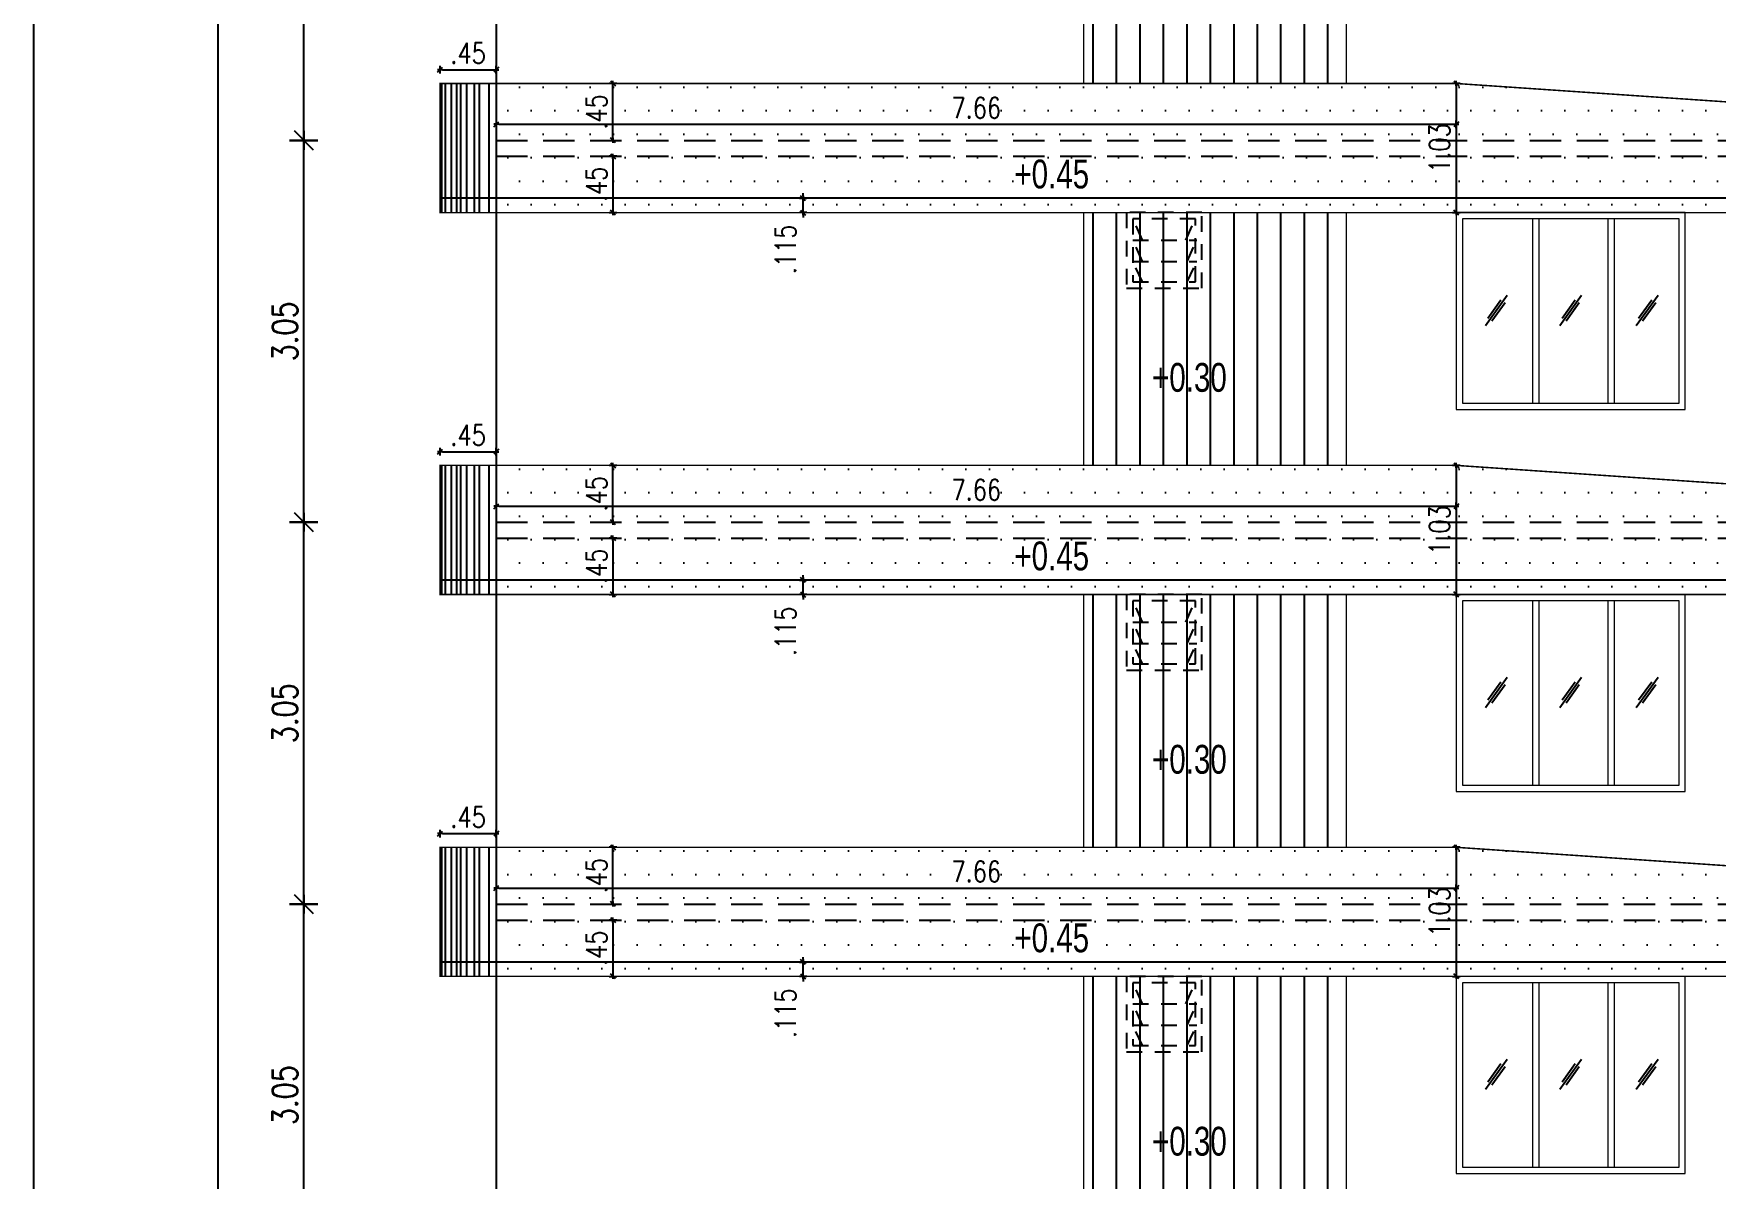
# Model space of a CAD drawing. Header units: inches. Extents: x 14331 to 14549, y 2557 to 2714.
# Drawn here: x 14402.11 to 14415.54, y 2676.19 to 2685.34 of the extents above; entities that cross this region are included whole.
import ezdxf
from ezdxf.enums import TextEntityAlignment as Align

# ---------------------------------------------------------------- set-up
doc = ezdxf.new("R2010")
doc.units = ezdxf.units.IN
doc.header["$LTSCALE"] = 0.25
doc.header["$MEASUREMENT"] = 0
doc.header["$PDMODE"] = 35
doc.linetypes.add('1', pattern=[0])
doc.linetypes.add('DASHEDX2', pattern=[1.5, 1, -0.5])
for name, color, linetype in [('dim-details', 7, 'Continuous'), ('ELE.PROJ.', 1, 'Continuous'), ('GLASS WINDOW', 251, '1'), ('hatch', 251, 'Continuous'), ('proj-internal', 1, 'DASHEDX2'), ('wall', 7, 'Continuous'), ('WORK TEX', 6, 'Continuous'), ('WORKING DIM', 7, 'Continuous')]:
    doc.layers.add(name, color=color, linetype=linetype)
doc.layers.add('WINDOW', color=106, linetype='Continuous', lineweight=13)
doc.styles.add('ARL', font='swisscl_0.ttf')
doc.styles.add('romans', font='romans.shx', dxfattribs={"width": 0.8})
doc.dimstyles.new('121', dxfattribs={"dimscale": 0.1, "dimtxt": 1.65, "dimasz": 0.2, "dimexe": 0.03125, "dimexo": 0.25, "dimgap": 0.5, "dimtad": 1, "dimzin": 4, "dimdsep": 46, "dimtxsty": 'romans', "dimblk1": 'MINITICK', "dimblk2": 'MINITICK', "dimsah": 1, "dimcen": 1, "dimse1": 1, "dimse2": 1, "dimclrd": 252, "dimclre": 256, "dimclrt": 7, "dimadec": 3, "dimazin": 0, "dimtfac": 0.8, "dimtix": 1, "dimtmove": 2, "dimatfit": 3, "dimfxl": 0, "dimtolj": 1, "dimtzin": 3, "dimarcsym": 0})
doc.dimstyles.new('minitick-100', dxfattribs={"dimscale": 0.1, "dimtxt": 2, "dimasz": 0.75, "dimexe": 0.03125, "dimexo": 0.25, "dimgap": 0.5, "dimtad": 1, "dimzin": 4, "dimdsep": 46, "dimtxsty": 'romans', "dimblk1": 'MINITICK', "dimblk2": 'MINITICK', "dimsah": 1, "dimcen": 1, "dimse1": 1, "dimse2": 1, "dimclrd": 252, "dimclre": 256, "dimclrt": 256, "dimadec": 3, "dimazin": 0, "dimtfac": 0.8, "dimtix": 1, "dimtmove": 2, "dimatfit": 3, "dimfxl": 0, "dimtolj": 1, "dimtzin": 3, "dimarcsym": 0})

# ---------------------------------------------------------------- blocks, each defined once
blk = doc.blocks.new('MINITICK')
at = {"color": 7}
for p, q in [((1, 1), (-1, -1)), ((-1, 0), (1, 0)), ((0, -1.5), (0, 1.5))]:
    blk.add_line(p, q, dxfattribs=at)
blk = doc.blocks.new('*D1434')
at = {"layer": 'Defpoints', "color": 0, "transparency": 16777216}
for p in [(14406.531, 2678.26), (14406.531, 2677.81), (14406.733, 2677.81)]:
    blk.add_point(p, dxfattribs=at)
at = {"layer": 'WORKING DIM', "color": 252, "lineweight": -2, "transparency": 16777216}
blk.add_line((14406.733, 2678.24), (14406.733, 2677.83), dxfattribs=at)
at = {"layer": 'WORKING DIM', "color": 252, "lineweight": -2, "transparency": 16777216, "xscale": 0.02, "yscale": 0.02, "zscale": 0.02}
for p, rotation in [((14406.733, 2678.26), 90), ((14406.733, 2677.81), 270)]:
    blk.add_blockref('MINITICK', p, dxfattribs=dict(at, rotation=rotation))
at = {"layer": 'WORKING DIM', "color": 7, "transparency": 16777216, "insert": (14406.601, 2678.035), "char_height": 0.165, "attachment_point": 5, "rotation": 90, "style": 'romans'}
blk.add_mtext('\\A1;.45', dxfattribs=at)
blk = doc.blocks.new('*D1435')
at = {"layer": 'Defpoints', "color": 0, "transparency": 16777216}
for p in [(14406.733, 2678.841), (14407.326, 2678.841), (14407.326, 2678.387)]:
    blk.add_point(p, dxfattribs=at)
at = {"layer": 'WORKING DIM', "color": 252, "lineweight": -2, "transparency": 16777216}
blk.add_line((14406.733, 2678.407), (14406.733, 2678.821), dxfattribs=at)
at = {"layer": 'WORKING DIM', "color": 252, "lineweight": -2, "transparency": 16777216, "xscale": 0.02, "yscale": 0.02, "zscale": 0.02}
for p, rotation in [((14406.733, 2678.841), 90), ((14406.733, 2678.387), 270)]:
    blk.add_blockref('MINITICK', p, dxfattribs=dict(at, rotation=rotation))
at = {"layer": 'WORKING DIM', "color": 7, "transparency": 16777216, "insert": (14406.601, 2678.614), "char_height": 0.165, "attachment_point": 5, "rotation": 90, "style": 'romans'}
blk.add_mtext('\\A1;.45', dxfattribs=at)
blk = doc.blocks.new('*D1436')
at = {"layer": 'Defpoints', "color": 0, "transparency": 16777216}
for p in [(14405.802, 2678.95), (14405.352, 2678.841), (14405.802, 2678.841)]:
    blk.add_point(p, dxfattribs=at)
at = {"layer": 'WORKING DIM', "color": 252, "lineweight": -2, "transparency": 16777216}
blk.add_line((14405.372, 2678.95), (14405.782, 2678.95), dxfattribs=at)
at = {"layer": 'WORKING DIM', "color": 252, "lineweight": -2, "transparency": 16777216, "xscale": 0.02, "yscale": 0.02, "zscale": 0.02, "rotation": 180}
blk.add_blockref('MINITICK', (14405.352, 2678.95), dxfattribs=at)
at = {"layer": 'WORKING DIM', "color": 252, "lineweight": -2, "transparency": 16777216, "xscale": 0.02, "yscale": 0.02, "zscale": 0.02}
blk.add_blockref('MINITICK', (14405.802, 2678.95), dxfattribs=at)
at = {"layer": 'WORKING DIM', "color": 7, "transparency": 16777216, "insert": (14405.577, 2679.083), "char_height": 0.165, "attachment_point": 5, "style": 'romans'}
blk.add_mtext('\\A1;.45', dxfattribs=at)
blk = doc.blocks.new('*D1437')
at = {"layer": 'Defpoints', "color": 0, "transparency": 16777216}
for p in [(14413.464, 2678.841), (14413.464, 2677.81), (14413.464, 2677.81)]:
    blk.add_point(p, dxfattribs=at)
at = {"layer": 'WORKING DIM', "color": 252, "lineweight": -2, "transparency": 16777216}
blk.add_line((14413.464, 2678.821), (14413.464, 2677.83), dxfattribs=at)
at = {"layer": 'WORKING DIM', "color": 252, "lineweight": -2, "transparency": 16777216, "xscale": 0.02, "yscale": 0.02, "zscale": 0.02}
for p, rotation in [((14413.464, 2678.841), 90), ((14413.464, 2677.81), 270)]:
    blk.add_blockref('MINITICK', p, dxfattribs=dict(at, rotation=rotation))
at = {"layer": 'WORKING DIM', "color": 7, "transparency": 16777216, "insert": (14413.331, 2678.325), "char_height": 0.165, "attachment_point": 5, "rotation": 90, "style": 'romans'}
blk.add_mtext('\\A1;1.03', dxfattribs=at)
blk = doc.blocks.new('*D1430')
at = {"layer": 'Defpoints', "color": 0, "transparency": 16777216}
for p in [(14405.802, 2678.841), (14413.464, 2678.841), (14413.464, 2678.515)]:
    blk.add_point(p, dxfattribs=at)
at = {"layer": 'WORKING DIM', "color": 252, "lineweight": -2, "transparency": 16777216}
blk.add_line((14405.822, 2678.515), (14413.444, 2678.515), dxfattribs=at)
at = {"layer": 'WORKING DIM', "color": 252, "lineweight": -2, "transparency": 16777216, "xscale": 0.02, "yscale": 0.02, "zscale": 0.02, "rotation": 180}
blk.add_blockref('MINITICK', (14405.802, 2678.515), dxfattribs=at)
at = {"layer": 'WORKING DIM', "color": 252, "lineweight": -2, "transparency": 16777216, "xscale": 0.02, "yscale": 0.02, "zscale": 0.02}
blk.add_blockref('MINITICK', (14413.464, 2678.515), dxfattribs=at)
at = {"layer": 'WORKING DIM', "color": 7, "transparency": 16777216, "insert": (14409.633, 2678.647), "char_height": 0.165, "attachment_point": 5, "style": 'romans'}
blk.add_mtext('\\A1;7.66', dxfattribs=at)
blk = doc.blocks.new('*D1450')
at = {"layer": 'Defpoints', "color": 0, "transparency": 16777216}
for p in [(14406.531, 2681.31), (14406.531, 2680.86), (14406.733, 2680.86)]:
    blk.add_point(p, dxfattribs=at)
at = {"layer": 'WORKING DIM', "color": 252, "lineweight": -2, "transparency": 16777216}
blk.add_line((14406.733, 2681.29), (14406.733, 2680.88), dxfattribs=at)
at = {"layer": 'WORKING DIM', "color": 252, "lineweight": -2, "transparency": 16777216, "xscale": 0.02, "yscale": 0.02, "zscale": 0.02}
for p, rotation in [((14406.733, 2681.31), 90), ((14406.733, 2680.86), 270)]:
    blk.add_blockref('MINITICK', p, dxfattribs=dict(at, rotation=rotation))
at = {"layer": 'WORKING DIM', "color": 7, "transparency": 16777216, "insert": (14406.601, 2681.085), "char_height": 0.165, "attachment_point": 5, "rotation": 90, "style": 'romans'}
blk.add_mtext('\\A1;.45', dxfattribs=at)
blk = doc.blocks.new('*D1451')
at = {"layer": 'Defpoints', "color": 0, "transparency": 16777216}
for p in [(14406.733, 2681.891), (14407.326, 2681.891), (14407.326, 2681.437)]:
    blk.add_point(p, dxfattribs=at)
at = {"layer": 'WORKING DIM', "color": 252, "lineweight": -2, "transparency": 16777216}
blk.add_line((14406.733, 2681.457), (14406.733, 2681.871), dxfattribs=at)
at = {"layer": 'WORKING DIM', "color": 252, "lineweight": -2, "transparency": 16777216, "xscale": 0.02, "yscale": 0.02, "zscale": 0.02}
for p, rotation in [((14406.733, 2681.891), 90), ((14406.733, 2681.437), 270)]:
    blk.add_blockref('MINITICK', p, dxfattribs=dict(at, rotation=rotation))
at = {"layer": 'WORKING DIM', "color": 7, "transparency": 16777216, "insert": (14406.601, 2681.664), "char_height": 0.165, "attachment_point": 5, "rotation": 90, "style": 'romans'}
blk.add_mtext('\\A1;.45', dxfattribs=at)
blk = doc.blocks.new('*D1452')
at = {"layer": 'Defpoints', "color": 0, "transparency": 16777216}
for p in [(14405.802, 2682), (14405.352, 2681.891), (14405.802, 2681.891)]:
    blk.add_point(p, dxfattribs=at)
at = {"layer": 'WORKING DIM', "color": 252, "lineweight": -2, "transparency": 16777216}
blk.add_line((14405.372, 2682), (14405.782, 2682), dxfattribs=at)
at = {"layer": 'WORKING DIM', "color": 252, "lineweight": -2, "transparency": 16777216, "xscale": 0.02, "yscale": 0.02, "zscale": 0.02, "rotation": 180}
blk.add_blockref('MINITICK', (14405.352, 2682), dxfattribs=at)
at = {"layer": 'WORKING DIM', "color": 252, "lineweight": -2, "transparency": 16777216, "xscale": 0.02, "yscale": 0.02, "zscale": 0.02}
blk.add_blockref('MINITICK', (14405.802, 2682), dxfattribs=at)
at = {"layer": 'WORKING DIM', "color": 7, "transparency": 16777216, "insert": (14405.577, 2682.133), "char_height": 0.165, "attachment_point": 5, "style": 'romans'}
blk.add_mtext('\\A1;.45', dxfattribs=at)
blk = doc.blocks.new('*D1453')
at = {"layer": 'Defpoints', "color": 0, "transparency": 16777216}
for p in [(14413.464, 2681.891), (14413.464, 2680.86), (14413.464, 2680.86)]:
    blk.add_point(p, dxfattribs=at)
at = {"layer": 'WORKING DIM', "color": 252, "lineweight": -2, "transparency": 16777216}
blk.add_line((14413.464, 2681.871), (14413.464, 2680.88), dxfattribs=at)
at = {"layer": 'WORKING DIM', "color": 252, "lineweight": -2, "transparency": 16777216, "xscale": 0.02, "yscale": 0.02, "zscale": 0.02}
for p, rotation in [((14413.464, 2681.891), 90), ((14413.464, 2680.86), 270)]:
    blk.add_blockref('MINITICK', p, dxfattribs=dict(at, rotation=rotation))
at = {"layer": 'WORKING DIM', "color": 7, "transparency": 16777216, "insert": (14413.331, 2681.375), "char_height": 0.165, "attachment_point": 5, "rotation": 90, "style": 'romans'}
blk.add_mtext('\\A1;1.03', dxfattribs=at)
blk = doc.blocks.new('*D1446')
at = {"layer": 'Defpoints', "color": 0, "transparency": 16777216}
for p in [(14405.802, 2681.891), (14413.464, 2681.891), (14413.464, 2681.565)]:
    blk.add_point(p, dxfattribs=at)
at = {"layer": 'WORKING DIM', "color": 252, "lineweight": -2, "transparency": 16777216}
blk.add_line((14405.822, 2681.565), (14413.444, 2681.565), dxfattribs=at)
at = {"layer": 'WORKING DIM', "color": 252, "lineweight": -2, "transparency": 16777216, "xscale": 0.02, "yscale": 0.02, "zscale": 0.02, "rotation": 180}
blk.add_blockref('MINITICK', (14405.802, 2681.565), dxfattribs=at)
at = {"layer": 'WORKING DIM', "color": 252, "lineweight": -2, "transparency": 16777216, "xscale": 0.02, "yscale": 0.02, "zscale": 0.02}
blk.add_blockref('MINITICK', (14413.464, 2681.565), dxfattribs=at)
at = {"layer": 'WORKING DIM', "color": 7, "transparency": 16777216, "insert": (14409.633, 2681.697), "char_height": 0.165, "attachment_point": 5, "style": 'romans'}
blk.add_mtext('\\A1;7.66', dxfattribs=at)
blk = doc.blocks.new('*D1466')
at = {"layer": 'Defpoints', "color": 0, "transparency": 16777216}
for p in [(14406.531, 2684.36), (14406.531, 2683.91), (14406.733, 2683.91)]:
    blk.add_point(p, dxfattribs=at)
at = {"layer": 'WORKING DIM', "color": 252, "lineweight": -2, "transparency": 16777216}
blk.add_line((14406.733, 2684.34), (14406.733, 2683.93), dxfattribs=at)
at = {"layer": 'WORKING DIM', "color": 252, "lineweight": -2, "transparency": 16777216, "xscale": 0.02, "yscale": 0.02, "zscale": 0.02}
for p, rotation in [((14406.733, 2684.36), 90), ((14406.733, 2683.91), 270)]:
    blk.add_blockref('MINITICK', p, dxfattribs=dict(at, rotation=rotation))
at = {"layer": 'WORKING DIM', "color": 7, "transparency": 16777216, "insert": (14406.601, 2684.135), "char_height": 0.165, "attachment_point": 5, "rotation": 90, "style": 'romans'}
blk.add_mtext('\\A1;.45', dxfattribs=at)
blk = doc.blocks.new('*D1467')
at = {"layer": 'Defpoints', "color": 0, "transparency": 16777216}
for p in [(14406.733, 2684.941), (14407.326, 2684.941), (14407.326, 2684.487)]:
    blk.add_point(p, dxfattribs=at)
at = {"layer": 'WORKING DIM', "color": 252, "lineweight": -2, "transparency": 16777216}
blk.add_line((14406.733, 2684.507), (14406.733, 2684.921), dxfattribs=at)
at = {"layer": 'WORKING DIM', "color": 252, "lineweight": -2, "transparency": 16777216, "xscale": 0.02, "yscale": 0.02, "zscale": 0.02}
for p, rotation in [((14406.733, 2684.941), 90), ((14406.733, 2684.487), 270)]:
    blk.add_blockref('MINITICK', p, dxfattribs=dict(at, rotation=rotation))
at = {"layer": 'WORKING DIM', "color": 7, "transparency": 16777216, "insert": (14406.601, 2684.714), "char_height": 0.165, "attachment_point": 5, "rotation": 90, "style": 'romans'}
blk.add_mtext('\\A1;.45', dxfattribs=at)
blk = doc.blocks.new('*D1468')
at = {"layer": 'Defpoints', "color": 0, "transparency": 16777216}
for p in [(14405.802, 2685.051), (14405.352, 2684.941), (14405.802, 2684.941)]:
    blk.add_point(p, dxfattribs=at)
at = {"layer": 'WORKING DIM', "color": 252, "lineweight": -2, "transparency": 16777216}
blk.add_line((14405.372, 2685.051), (14405.782, 2685.051), dxfattribs=at)
at = {"layer": 'WORKING DIM', "color": 252, "lineweight": -2, "transparency": 16777216, "xscale": 0.02, "yscale": 0.02, "zscale": 0.02, "rotation": 180}
blk.add_blockref('MINITICK', (14405.352, 2685.051), dxfattribs=at)
at = {"layer": 'WORKING DIM', "color": 252, "lineweight": -2, "transparency": 16777216, "xscale": 0.02, "yscale": 0.02, "zscale": 0.02}
blk.add_blockref('MINITICK', (14405.802, 2685.051), dxfattribs=at)
at = {"layer": 'WORKING DIM', "color": 7, "transparency": 16777216, "insert": (14405.577, 2685.183), "char_height": 0.165, "attachment_point": 5, "style": 'romans'}
blk.add_mtext('\\A1;.45', dxfattribs=at)
blk = doc.blocks.new('*D1469')
at = {"layer": 'Defpoints', "color": 0, "transparency": 16777216}
for p in [(14413.464, 2684.941), (14413.464, 2683.91), (14413.464, 2683.91)]:
    blk.add_point(p, dxfattribs=at)
at = {"layer": 'WORKING DIM', "color": 252, "lineweight": -2, "transparency": 16777216}
blk.add_line((14413.464, 2684.921), (14413.464, 2683.93), dxfattribs=at)
at = {"layer": 'WORKING DIM', "color": 252, "lineweight": -2, "transparency": 16777216, "xscale": 0.02, "yscale": 0.02, "zscale": 0.02}
for p, rotation in [((14413.464, 2684.941), 90), ((14413.464, 2683.91), 270)]:
    blk.add_blockref('MINITICK', p, dxfattribs=dict(at, rotation=rotation))
at = {"layer": 'WORKING DIM', "color": 7, "transparency": 16777216, "insert": (14413.331, 2684.425), "char_height": 0.165, "attachment_point": 5, "rotation": 90, "style": 'romans'}
blk.add_mtext('\\A1;1.03', dxfattribs=at)
blk = doc.blocks.new('*D1462')
at = {"layer": 'Defpoints', "color": 0, "transparency": 16777216}
for p in [(14405.802, 2684.941), (14413.464, 2684.941), (14413.464, 2684.615)]:
    blk.add_point(p, dxfattribs=at)
at = {"layer": 'WORKING DIM', "color": 252, "lineweight": -2, "transparency": 16777216}
blk.add_line((14405.822, 2684.615), (14413.444, 2684.615), dxfattribs=at)
at = {"layer": 'WORKING DIM', "color": 252, "lineweight": -2, "transparency": 16777216, "xscale": 0.02, "yscale": 0.02, "zscale": 0.02, "rotation": 180}
blk.add_blockref('MINITICK', (14405.802, 2684.615), dxfattribs=at)
at = {"layer": 'WORKING DIM', "color": 252, "lineweight": -2, "transparency": 16777216, "xscale": 0.02, "yscale": 0.02, "zscale": 0.02}
blk.add_blockref('MINITICK', (14413.464, 2684.615), dxfattribs=at)
at = {"layer": 'WORKING DIM', "color": 7, "transparency": 16777216, "insert": (14409.633, 2684.747), "char_height": 0.165, "attachment_point": 5, "style": 'romans'}
blk.add_mtext('\\A1;7.66', dxfattribs=at)
blk = doc.blocks.new('*D1496')
at = {"layer": 'Defpoints', "color": 0, "transparency": 16777216}
for p in [(14408.251, 2677.925), (14408.45, 2677.925), (14408.45, 2677.81)]:
    blk.add_point(p, dxfattribs=at)
at = {"layer": 'WORKING DIM', "color": 252, "lineweight": -2, "transparency": 16777216}
for p, q in [((14408.251, 2677.945), (14408.251, 2677.965)), ((14408.251, 2677.81), (14408.251, 2677.925)), ((14408.251, 2677.79), (14408.251, 2677.77))]:
    blk.add_line(p, q, dxfattribs=at)
at = {"layer": 'WORKING DIM', "color": 252, "lineweight": -2, "transparency": 16777216, "xscale": 0.02, "yscale": 0.02, "zscale": 0.02}
for p, rotation in [((14408.251, 2677.925), 270), ((14408.251, 2677.81), 90)]:
    blk.add_blockref('MINITICK', p, dxfattribs=dict(at, rotation=rotation))
at = {"layer": 'WORKING DIM', "color": 7, "transparency": 16777216, "insert": (14408.111, 2677.516), "char_height": 0.165, "attachment_point": 5, "rotation": 90, "style": 'romans'}
blk.add_mtext('\\A1;.115', dxfattribs=at)
blk = doc.blocks.new('*D1500')
at = {"layer": 'Defpoints', "color": 0, "transparency": 16777216}
for p in [(14408.251, 2680.975), (14408.45, 2680.975), (14408.45, 2680.86)]:
    blk.add_point(p, dxfattribs=at)
at = {"layer": 'WORKING DIM', "color": 252, "lineweight": -2, "transparency": 16777216}
for p, q in [((14408.251, 2680.995), (14408.251, 2681.015)), ((14408.251, 2680.86), (14408.251, 2680.975)), ((14408.251, 2680.84), (14408.251, 2680.82))]:
    blk.add_line(p, q, dxfattribs=at)
at = {"layer": 'WORKING DIM', "color": 252, "lineweight": -2, "transparency": 16777216, "xscale": 0.02, "yscale": 0.02, "zscale": 0.02}
for p, rotation in [((14408.251, 2680.975), 270), ((14408.251, 2680.86), 90)]:
    blk.add_blockref('MINITICK', p, dxfattribs=dict(at, rotation=rotation))
at = {"layer": 'WORKING DIM', "color": 7, "transparency": 16777216, "insert": (14408.111, 2680.566), "char_height": 0.165, "attachment_point": 5, "rotation": 90, "style": 'romans'}
blk.add_mtext('\\A1;.115', dxfattribs=at)
blk = doc.blocks.new('*D1494')
at = {"layer": 'Defpoints', "color": 0, "transparency": 16777216}
for p in [(14408.251, 2684.025), (14408.45, 2684.025), (14408.45, 2683.91)]:
    blk.add_point(p, dxfattribs=at)
at = {"layer": 'WORKING DIM', "color": 252, "lineweight": -2, "transparency": 16777216}
for p, q in [((14408.251, 2684.045), (14408.251, 2684.065)), ((14408.251, 2683.91), (14408.251, 2684.025)), ((14408.251, 2683.89), (14408.251, 2683.87))]:
    blk.add_line(p, q, dxfattribs=at)
at = {"layer": 'WORKING DIM', "color": 252, "lineweight": -2, "transparency": 16777216, "xscale": 0.02, "yscale": 0.02, "zscale": 0.02}
for p, rotation in [((14408.251, 2684.025), 270), ((14408.251, 2683.91), 90)]:
    blk.add_blockref('MINITICK', p, dxfattribs=dict(at, rotation=rotation))
at = {"layer": 'WORKING DIM', "color": 7, "transparency": 16777216, "insert": (14408.111, 2683.616), "char_height": 0.165, "attachment_point": 5, "rotation": 90, "style": 'romans'}
blk.add_mtext('\\A1;.115', dxfattribs=at)
blk = doc.blocks.new('*D1755')
at = {"layer": 'Defpoints', "color": 0, "transparency": 16777216}
for p in [(14404.265, 2678.387), (14406.308, 2678.387), (14406.308, 2675.337)]:
    blk.add_point(p, dxfattribs=at)
at = {"layer": 'dim-details', "color": 252, "lineweight": -2, "transparency": 16777216}
blk.add_line((14404.265, 2675.412), (14404.265, 2678.312), dxfattribs=at)
at = {"layer": 'dim-details', "color": 252, "lineweight": -2, "transparency": 16777216, "xscale": 0.07500000000000001, "yscale": 0.07500000000000001, "zscale": 0.07500000000000001}
for p, rotation in [((14404.265, 2678.387), 90), ((14404.265, 2675.337), 270)]:
    blk.add_blockref('MINITICK', p, dxfattribs=dict(at, rotation=rotation))
at = {"layer": 'dim-details', "transparency": 16777216, "insert": (14404.115, 2676.862), "char_height": 0.2, "attachment_point": 5, "rotation": 90, "style": 'romans'}
blk.add_mtext('\\A1;3.05', dxfattribs=at)
blk = doc.blocks.new('*D1756')
at = {"layer": 'Defpoints', "color": 0, "transparency": 16777216}
for p in [(14404.265, 2681.437), (14406.261, 2681.437), (14406.261, 2678.387)]:
    blk.add_point(p, dxfattribs=at)
at = {"layer": 'dim-details', "color": 252, "lineweight": -2, "transparency": 16777216}
blk.add_line((14404.265, 2678.462), (14404.265, 2681.362), dxfattribs=at)
at = {"layer": 'dim-details', "color": 252, "lineweight": -2, "transparency": 16777216, "xscale": 0.07500000000000001, "yscale": 0.07500000000000001, "zscale": 0.07500000000000001}
for p, rotation in [((14404.265, 2681.437), 90), ((14404.265, 2678.387), 270)]:
    blk.add_blockref('MINITICK', p, dxfattribs=dict(at, rotation=rotation))
at = {"layer": 'dim-details', "transparency": 16777216, "insert": (14404.115, 2679.912), "char_height": 0.2, "attachment_point": 5, "rotation": 90, "style": 'romans'}
blk.add_mtext('\\A1;3.05', dxfattribs=at)
blk = doc.blocks.new('*D1757')
at = {"layer": 'Defpoints', "color": 0, "transparency": 16777216}
for p in [(14404.265, 2684.487), (14406.261, 2684.487), (14406.261, 2681.437)]:
    blk.add_point(p, dxfattribs=at)
at = {"layer": 'dim-details', "color": 252, "lineweight": -2, "transparency": 16777216}
blk.add_line((14404.265, 2681.512), (14404.265, 2684.412), dxfattribs=at)
at = {"layer": 'dim-details', "color": 252, "lineweight": -2, "transparency": 16777216, "xscale": 0.07500000000000001, "yscale": 0.07500000000000001, "zscale": 0.07500000000000001}
for p, rotation in [((14404.265, 2684.487), 90), ((14404.265, 2681.437), 270)]:
    blk.add_blockref('MINITICK', p, dxfattribs=dict(at, rotation=rotation))
at = {"layer": 'dim-details', "transparency": 16777216, "insert": (14404.115, 2682.962), "char_height": 0.2, "attachment_point": 5, "rotation": 90, "style": 'romans'}
blk.add_mtext('\\A1;3.05', dxfattribs=at)
blk = doc.blocks.new('*D1758')
at = {"layer": 'Defpoints', "color": 0, "transparency": 16777216}
for p in [(14404.265, 2687.537), (14406.261, 2687.537), (14406.261, 2684.487)]:
    blk.add_point(p, dxfattribs=at)
at = {"layer": 'dim-details', "color": 252, "lineweight": -2, "transparency": 16777216}
blk.add_line((14404.265, 2684.562), (14404.265, 2687.462), dxfattribs=at)
at = {"layer": 'dim-details', "color": 252, "lineweight": -2, "transparency": 16777216, "xscale": 0.07500000000000001, "yscale": 0.07500000000000001, "zscale": 0.07500000000000001}
for p, rotation in [((14404.265, 2687.537), 90), ((14404.265, 2684.487), 270)]:
    blk.add_blockref('MINITICK', p, dxfattribs=dict(at, rotation=rotation))
at = {"layer": 'dim-details', "transparency": 16777216, "insert": (14404.115, 2686.012), "char_height": 0.2, "attachment_point": 5, "rotation": 90, "style": 'romans'}
blk.add_mtext('\\A1;3.05', dxfattribs=at)
blk = doc.blocks.new('*D1761')
at = {"layer": 'Defpoints', "color": 0, "transparency": 16777216}
for p in [(14403.581, 2690.587), (14406.852, 2690.587), (14405.302, 2650.61)]:
    blk.add_point(p, dxfattribs=at)
at = {"layer": 'dim-details', "color": 252, "lineweight": -2, "transparency": 16777216}
blk.add_line((14403.581, 2650.685), (14403.581, 2690.512), dxfattribs=at)
at = {"layer": 'dim-details', "color": 252, "lineweight": -2, "transparency": 16777216, "xscale": 0.07500000000000001, "yscale": 0.07500000000000001, "zscale": 0.07500000000000001}
for p, rotation in [((14403.581, 2690.587), 90), ((14403.581, 2650.61), 270)]:
    blk.add_blockref('MINITICK', p, dxfattribs=dict(at, rotation=rotation))
at = {"layer": 'dim-details', "transparency": 16777216, "insert": (14403.431, 2670.599), "char_height": 0.2, "attachment_point": 5, "rotation": 90, "style": 'romans'}
blk.add_mtext('\\A1;39.98', dxfattribs=at)

msp = doc.modelspace()

# ---------------------------------------------------------------- hatches: boundary and pattern name
at = {"layer": 'hatch'}
h = msp.add_hatch(dxfattribs=at)
h.set_pattern_fill('ANSI31', color=36, scale=1.5, angle=45)
h.set_pattern_definition([(90, (-264.12267, 47.77428), (-0.1875, 3e-17), [])])
h.paths.add_polyline_path([(14412.586, 2686.96), (14410.49, 2686.96), (14410.49, 2684.941), (14412.586, 2684.941)])
at = {"layer": 'hatch', "true_color": 0xc7b399}
h = msp.add_hatch(dxfattribs=at)
h.set_pattern_fill('DOTS', color=253, scale=3)
h.set_pattern_definition([(0, (-275.91901, 44.72431), (0.09375, 0.1875), [0, -0.1875])])
h.paths.add_polyline_path([(14413.464, 2684.941), (14405.802, 2684.941), (14405.802, 2683.91), (14420.132, 2683.91), (14420.132, 2684.487)])
at = {"layer": 'hatch'}
h = msp.add_hatch(dxfattribs=at)
h.set_pattern_fill('ANSI31', color=36, scale=1.5, angle=45)
h.set_pattern_definition([(90, (-264.12267, 44.72431), (-0.1875, 3e-17), [])])
h.paths.add_polyline_path([(14412.586, 2683.91), (14410.49, 2683.91), (14410.49, 2681.891), (14412.586, 2681.891)])
at = {"layer": 'hatch', "true_color": 0xc7b399}
h = msp.add_hatch(dxfattribs=at)
h.set_pattern_fill('DOTS', color=253, scale=3)
h.set_pattern_definition([(0, (-275.91901, 41.67428), (0.09375, 0.1875), [0, -0.1875])])
h.paths.add_polyline_path([(14413.464, 2681.891), (14405.802, 2681.891), (14405.802, 2680.86), (14420.132, 2680.86), (14420.132, 2681.437)])
at = {"layer": 'hatch'}
h = msp.add_hatch(dxfattribs=at)
h.set_pattern_fill('ANSI31', color=36, scale=1.5, angle=45)
h.set_pattern_definition([(90, (-264.12267, 41.67428), (-0.1875, 3e-17), [])])
h.paths.add_polyline_path([(14412.586, 2680.86), (14410.49, 2680.86), (14410.49, 2678.841), (14412.586, 2678.841)])
at = {"layer": 'hatch', "true_color": 0xc7b399}
h = msp.add_hatch(dxfattribs=at)
h.set_pattern_fill('DOTS', color=253, scale=3)
h.set_pattern_definition([(0, (-275.91901, 38.62428), (0.09375, 0.1875), [0, -0.1875])])
h.paths.add_polyline_path([(14413.464, 2678.841), (14405.802, 2678.841), (14405.802, 2677.81), (14420.132, 2677.81), (14420.132, 2678.387)])
at = {"layer": 'hatch'}
h = msp.add_hatch(dxfattribs=at)
h.set_pattern_fill('ANSI31', color=36, scale=1.5, angle=45)
h.set_pattern_definition([(90, (-264.12267, 38.62428), (-0.1875, 3e-17), [])])
h.paths.add_polyline_path([(14412.586, 2677.81), (14410.49, 2677.81), (14410.49, 2675.791), (14412.586, 2675.791)])

# ---------------------------------------------------------------- linework, layer by layer
at = {"layer": 'ELE.PROJ.', "color": 8}
for p, q in [((14405.364, 2684.941), (14405.364, 2683.91)), ((14405.393, 2684.941), (14405.393, 2683.91)), ((14405.442, 2684.941), (14405.442, 2683.91)), ((14405.483, 2684.941), (14405.483, 2683.91)), ((14405.516, 2684.941), (14405.516, 2683.91)), ((14405.563, 2684.941), (14405.563, 2683.91)), ((14405.624, 2684.941), (14405.624, 2683.91)), ((14405.664, 2684.941), (14405.664, 2683.91)), ((14405.742, 2684.941), (14405.742, 2683.91)), ((14405.364, 2681.891), (14405.364, 2680.86)), ((14405.393, 2681.891), (14405.393, 2680.86)), ((14405.442, 2681.891), (14405.442, 2680.86)), ((14405.483, 2681.891), (14405.483, 2680.86)), ((14405.516, 2681.891), (14405.516, 2680.86)), ((14405.563, 2681.891), (14405.563, 2680.86)), ((14405.624, 2681.891), (14405.624, 2680.86)), ((14405.664, 2681.891), (14405.664, 2680.86)), ((14405.742, 2681.891), (14405.742, 2680.86)), ((14405.364, 2678.841), (14405.364, 2677.81)), ((14405.393, 2678.841), (14405.393, 2677.81)), ((14405.442, 2678.841), (14405.442, 2677.81)), ((14405.483, 2678.841), (14405.483, 2677.81)), ((14405.516, 2678.841), (14405.516, 2677.81)), ((14405.563, 2678.841), (14405.563, 2677.81)), ((14405.624, 2678.841), (14405.624, 2677.81)), ((14405.664, 2678.841), (14405.664, 2677.81)), ((14405.742, 2678.841), (14405.742, 2677.81))]:
    msp.add_line(p, q, dxfattribs=at)
at = {"layer": 'ELE.PROJ.'}
for p, q in [((14420.132, 2684.025), (14405.352, 2684.025)), ((14420.132, 2680.975), (14405.352, 2680.975)), ((14420.132, 2677.925), (14405.352, 2677.925))]:
    msp.add_line(p, q, dxfattribs=at)
at = {"layer": 'ELE.PROJ.', "color": 36, "const_width": 0.012}
for points in [[(14412.586, 2684.941), (14410.49, 2684.941), (14410.49, 2686.96), (14412.586, 2686.96)], [(14412.586, 2681.891), (14410.49, 2681.891), (14410.49, 2683.91), (14412.586, 2683.91)], [(14412.586, 2678.841), (14410.49, 2678.841), (14410.49, 2680.86), (14412.586, 2680.86)], [(14412.586, 2675.791), (14410.49, 2675.791), (14410.49, 2677.81), (14412.586, 2677.81)]]:
    msp.add_lwpolyline(points, close=True, dxfattribs=at)
at = {"layer": 'ELE.PROJ.', "const_width": 0.012}
for points in [[(14420.132, 2683.91), (14405.352, 2683.91), (14405.352, 2684.941), (14413.464, 2684.941), (14420.132, 2684.487)], [(14420.132, 2680.86), (14405.352, 2680.86), (14405.352, 2681.891), (14413.464, 2681.891), (14420.132, 2681.437)], [(14420.132, 2677.81), (14405.352, 2677.81), (14405.352, 2678.841), (14413.464, 2678.841), (14420.132, 2678.387)]]:
    msp.add_lwpolyline(points, close=True, dxfattribs=at)
at = {"layer": 'GLASS WINDOW', "color": 4, "ltscale": 200}
for p, q in [((14413.871, 2683.247), (14413.697, 2683.006)), ((14413.82, 2683.211), (14413.715, 2683.065)), ((14413.853, 2683.188), (14413.748, 2683.042)), ((14414.464, 2683.247), (14414.291, 2683.006)), ((14414.414, 2683.211), (14414.309, 2683.065)), ((14414.446, 2683.188), (14414.341, 2683.042)), ((14415.075, 2683.247), (14414.901, 2683.006)), ((14415.024, 2683.211), (14414.919, 2683.065)), ((14415.056, 2683.188), (14414.951, 2683.042)), ((14413.871, 2680.197), (14413.697, 2679.956)), ((14414.464, 2680.197), (14414.291, 2679.956)), ((14415.075, 2680.197), (14414.901, 2679.956)), ((14413.82, 2680.161), (14413.715, 2680.015)), ((14413.853, 2680.138), (14413.748, 2679.992)), ((14414.414, 2680.161), (14414.309, 2680.015)), ((14414.446, 2680.138), (14414.341, 2679.992)), ((14415.024, 2680.161), (14414.919, 2680.015)), ((14415.056, 2680.138), (14414.951, 2679.992)), ((14413.871, 2677.147), (14413.697, 2676.906)), ((14413.82, 2677.111), (14413.715, 2676.965)), ((14414.464, 2677.147), (14414.291, 2676.906)), ((14414.414, 2677.111), (14414.309, 2676.965)), ((14415.075, 2677.147), (14414.901, 2676.906)), ((14415.024, 2677.111), (14414.919, 2676.965)), ((14413.853, 2677.088), (14413.748, 2676.942)), ((14414.446, 2677.088), (14414.341, 2676.942)), ((14415.056, 2677.088), (14414.951, 2676.942))]:
    msp.add_line(p, q, dxfattribs=at)
at = {"layer": 'proj-internal', "color": 251}
for p, q in [((14405.802, 2684.487), (14420.132, 2684.487)), ((14405.802, 2684.36), (14420.132, 2684.36)), ((14405.802, 2681.437), (14420.132, 2681.437)), ((14405.802, 2681.31), (14420.132, 2681.31)), ((14405.802, 2678.387), (14420.132, 2678.387)), ((14405.802, 2678.26), (14420.132, 2678.26))]:
    msp.add_line(p, q, dxfattribs=at)
at = {"layer": 'proj-internal', "color": 251, "ltscale": 0.5}
for p, q in [((14410.96, 2683.69), (14410.883, 2683.86)), ((14411.305, 2683.69), (14411.383, 2683.86)), ((14410.883, 2683.69), (14411.393, 2683.69)), ((14410.96, 2683.52), (14410.883, 2683.69)), ((14411.315, 2683.52), (14411.393, 2683.69)), ((14410.883, 2683.52), (14411.393, 2683.52)), ((14410.96, 2683.357), (14410.883, 2683.52)), ((14411.315, 2683.357), (14411.393, 2683.52)), ((14410.96, 2680.64), (14410.883, 2680.81)), ((14411.305, 2680.64), (14411.383, 2680.81)), ((14410.883, 2680.64), (14411.393, 2680.64)), ((14410.96, 2680.47), (14410.883, 2680.64)), ((14411.315, 2680.47), (14411.393, 2680.64)), ((14410.883, 2680.47), (14411.393, 2680.47)), ((14410.96, 2680.307), (14410.883, 2680.47)), ((14411.315, 2680.307), (14411.393, 2680.47)), ((14410.96, 2677.59), (14410.883, 2677.76)), ((14411.305, 2677.59), (14411.383, 2677.76)), ((14410.883, 2677.59), (14411.393, 2677.59)), ((14410.96, 2677.42), (14410.883, 2677.59)), ((14411.315, 2677.42), (14411.393, 2677.59)), ((14410.883, 2677.42), (14411.393, 2677.42)), ((14410.96, 2677.257), (14410.883, 2677.42)), ((14411.315, 2677.257), (14411.393, 2677.42))]:
    msp.add_line(p, q, dxfattribs=at)
for points in [[(14410.833, 2683.307), (14411.433, 2683.307), (14411.433, 2683.91), (14410.833, 2683.91)], [(14410.883, 2683.357), (14411.383, 2683.357), (14411.383, 2683.86), (14410.883, 2683.86)], [(14410.833, 2680.257), (14411.433, 2680.257), (14411.433, 2680.86), (14410.833, 2680.86)], [(14410.883, 2680.307), (14411.383, 2680.307), (14411.383, 2680.81), (14410.883, 2680.81)], [(14410.833, 2677.207), (14411.433, 2677.207), (14411.433, 2677.81), (14410.833, 2677.81)], [(14410.883, 2677.257), (14411.383, 2677.257), (14411.383, 2677.76), (14410.883, 2677.76)]]:
    msp.add_lwpolyline(points, close=True, dxfattribs=at)
at = {"layer": 'wall'}
msp.add_line((14405.802, 2691.737), (14405.802, 2650.61), dxfattribs=at)
msp.add_lwpolyline([(14440.277, 2697.058), (14402.109, 2697.058), (14402.109, 2643.083), (14440.277, 2643.083)], close=True, dxfattribs=at)
at = {"layer": 'WINDOW'}
for p, q in [((14414.072, 2683.86), (14414.072, 2682.387)), ((14414.122, 2683.86), (14414.122, 2682.387)), ((14414.673, 2683.86), (14414.673, 2682.387)), ((14414.723, 2683.86), (14414.723, 2682.387)), ((14414.072, 2680.81), (14414.072, 2679.337)), ((14414.122, 2680.81), (14414.122, 2679.337)), ((14414.673, 2680.81), (14414.673, 2679.337)), ((14414.723, 2680.81), (14414.723, 2679.337)), ((14414.072, 2677.76), (14414.072, 2676.287)), ((14414.122, 2677.76), (14414.122, 2676.287)), ((14414.673, 2677.76), (14414.673, 2676.287)), ((14414.723, 2677.76), (14414.723, 2676.287))]:
    msp.add_line(p, q, dxfattribs=at)
for points in [[(14413.464, 2682.337), (14415.292, 2682.337), (14415.292, 2683.91), (14413.464, 2683.91)], [(14413.514, 2682.387), (14415.242, 2682.387), (14415.242, 2683.86), (14413.514, 2683.86)], [(14413.464, 2679.287), (14415.292, 2679.287), (14415.292, 2680.86), (14413.464, 2680.86)], [(14413.514, 2679.337), (14415.242, 2679.337), (14415.242, 2680.81), (14413.514, 2680.81)], [(14413.464, 2676.237), (14415.292, 2676.237), (14415.292, 2677.81), (14413.464, 2677.81)], [(14413.514, 2676.287), (14415.242, 2676.287), (14415.242, 2677.76), (14413.514, 2677.76)]]:
    msp.add_lwpolyline(points, close=True, dxfattribs=at)

# ---------------------------------------------------------------- texts
at = {"layer": 'WORK TEX', "color": 7, "style": 'ARL'}
for s, p in [('+0.45 ', (14410.268, 2684.218)), ('+0.30', (14411.334, 2682.594)), ('+0.45 ', (14410.268, 2681.168)), ('+0.30', (14411.334, 2679.544)), ('+0.45 ', (14410.268, 2678.118)), ('+0.30', (14411.334, 2676.494))]:
    msp.add_text(s, height=0.23, dxfattribs=at).set_placement(p, align=Align.MIDDLE_CENTER)

# ---------------------------------------------------------------- dimensions: what is measured, and where the dimension line sits
at = {"layer": 'dim-details'}
for base, p1, p2, picture, middle in [((14403.581, 2690.587), (14405.302, 2650.61), (14406.852, 2690.587), '*D1761', (14403.431, 2670.599)), ((14404.265, 2687.537), (14406.261, 2684.487), (14406.261, 2687.537), '*D1758', (14404.115, 2686.012)), ((14404.265, 2684.487), (14406.261, 2681.437), (14406.261, 2684.487), '*D1757', (14404.115, 2682.962)), ((14404.265, 2681.437), (14406.261, 2678.387), (14406.261, 2681.437), '*D1756', (14404.115, 2679.912)), ((14404.265, 2678.387), (14406.308, 2675.337), (14406.308, 2678.387), '*D1755', (14404.115, 2676.862))]:
    dim = msp.add_linear_dim(base=base, p1=p1, p2=p2, angle=90, dimstyle='minitick-100', dxfattribs=at)
    dim.commit()
    dim.dimension.update_dxf_attribs({"geometry": picture, "text_midpoint": middle})
at = {"layer": 'WORKING DIM'}
for base, p1, p2, picture, middle in [((14405.802, 2685.051), (14405.352, 2684.941), (14405.802, 2684.941), '*D1468', (14405.577, 2685.183)), ((14413.464, 2684.615), (14405.802, 2684.941), (14413.464, 2684.941), '*D1462', (14409.633, 2684.747)), ((14405.802, 2682), (14405.352, 2681.891), (14405.802, 2681.891), '*D1452', (14405.577, 2682.133)), ((14413.464, 2681.565), (14405.802, 2681.891), (14413.464, 2681.891), '*D1446', (14409.633, 2681.697)), ((14405.802, 2678.95), (14405.352, 2678.841), (14405.802, 2678.841), '*D1436', (14405.577, 2679.083)), ((14413.464, 2678.515), (14405.802, 2678.841), (14413.464, 2678.841), '*D1430', (14409.633, 2678.647))]:
    dim = msp.add_linear_dim(base=base, p1=p1, p2=p2, dimstyle='121', override={"dimfxl": 0.18, "dimfxlon": 1}, dxfattribs=at)
    dim.commit()
    dim.dimension.update_dxf_attribs({"geometry": picture, "text_midpoint": middle})
for base, p1, p2, picture, middle in [((14406.733, 2684.941), (14407.326, 2684.487), (14407.326, 2684.941), '*D1467', (14406.601, 2684.714)), ((14413.464, 2683.91), (14413.464, 2684.941), (14413.464, 2683.91), '*D1469', (14413.331, 2684.425)), ((14406.733, 2683.91), (14406.531, 2684.36), (14406.531, 2683.91), '*D1466', (14406.601, 2684.135)), ((14406.733, 2681.891), (14407.326, 2681.437), (14407.326, 2681.891), '*D1451', (14406.601, 2681.664)), ((14413.464, 2680.86), (14413.464, 2681.891), (14413.464, 2680.86), '*D1453', (14413.331, 2681.375)), ((14406.733, 2680.86), (14406.531, 2681.31), (14406.531, 2680.86), '*D1450', (14406.601, 2681.085)), ((14406.733, 2678.841), (14407.326, 2678.387), (14407.326, 2678.841), '*D1435', (14406.601, 2678.614)), ((14413.464, 2677.81), (14413.464, 2678.841), (14413.464, 2677.81), '*D1437', (14413.331, 2678.325)), ((14406.733, 2677.81), (14406.531, 2678.26), (14406.531, 2677.81), '*D1434', (14406.601, 2678.035))]:
    dim = msp.add_linear_dim(base=base, p1=p1, p2=p2, angle=90, dimstyle='121', override={"dimfxl": 0.18, "dimfxlon": 1}, dxfattribs=at)
    dim.commit()
    dim.dimension.update_dxf_attribs({"geometry": picture, "text_midpoint": middle})
for base, p1, p2, picture, middle in [((14408.251, 2684.025), (14408.45, 2683.91), (14408.45, 2684.025), '*D1494', (14408.111, 2683.616)), ((14408.251, 2680.975), (14408.45, 2680.86), (14408.45, 2680.975), '*D1500', (14408.111, 2680.566)), ((14408.251, 2677.925), (14408.45, 2677.81), (14408.45, 2677.925), '*D1496', (14408.111, 2677.516))]:
    dim = msp.add_linear_dim(base=base, p1=p1, p2=p2, angle=90, text='.115', dimstyle='121', override={"dimfxl": 0.18, "dimfxlon": 1}, dxfattribs=at)
    dim.commit()
    dim.dimension.update_dxf_attribs({"geometry": picture, "text_midpoint": middle, "dimtype": 160})

doc.saveas('drawing.dxf')
